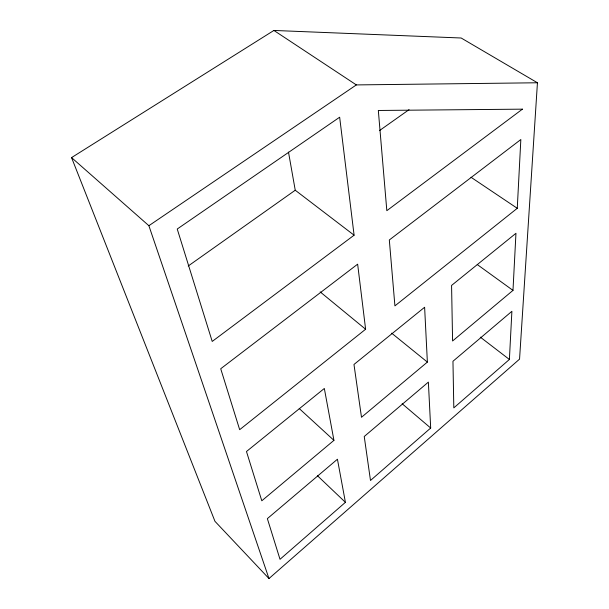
<?xml version="1.0" encoding="UTF-8"?>
<svg xmlns="http://www.w3.org/2000/svg" width="609" height="609" viewBox="0 0 609 609"><rect width="100%" height="100%" fill="white"/><g stroke="black" fill="none" stroke-linecap="round" stroke-linejoin="round"><path stroke-width="0.91" d="M509.39 359.462L511.895 311.306L452.959 361.274L453.812 407.885L509.39 359.462L480.311 337.142M512.984 290.386L515.96 233.293L451.574 285.431L452.586 340.979L512.984 290.386L477.243 264.534M517.262 208.301L520.84 139.53L389.318 239.976L394.914 305.878L517.262 208.301L470.985 177.249M537.442 82.771L519.553 359.135L268.972 578.55L214.962 521.319L71.558 157.602L273.905 30.45L461.158 38.002L537.442 82.771L356.349 84.917L148.878 225.703L268.972 578.55M345.417 502.326L280.011 559.306L267.359 518.632L337.432 459.224L345.417 502.326L317.51 475.774M430.685 428.028L370.493 480.471L364.235 436.501L428.378 382.117L430.685 428.028L402.13 403.729M333.938 440.36L261.801 500.788L246.47 451.513L324.331 388.466L333.938 440.36L299.225 408.54M427.373 362.096L361.495 417.279L353.974 364.464L424.618 307.256L427.373 362.096L391.663 333.169M365.613 329.241L239.672 429.68L220.717 368.749L357.643 264.169L365.613 329.241L320.167 291.894M354.095 235.196L212.214 341.436L177.234 229.022L339.655 117.21L354.095 235.196L295.243 190.229L288.483 152.09M188.219 265.996L295.243 190.229M379.559 130.539L409.058 109.658M273.905 30.45L356.349 84.917M71.558 157.602L148.878 225.703M522.423 109.156L386.829 210.684L378.326 110.473L522.423 109.156"/></g></svg>
